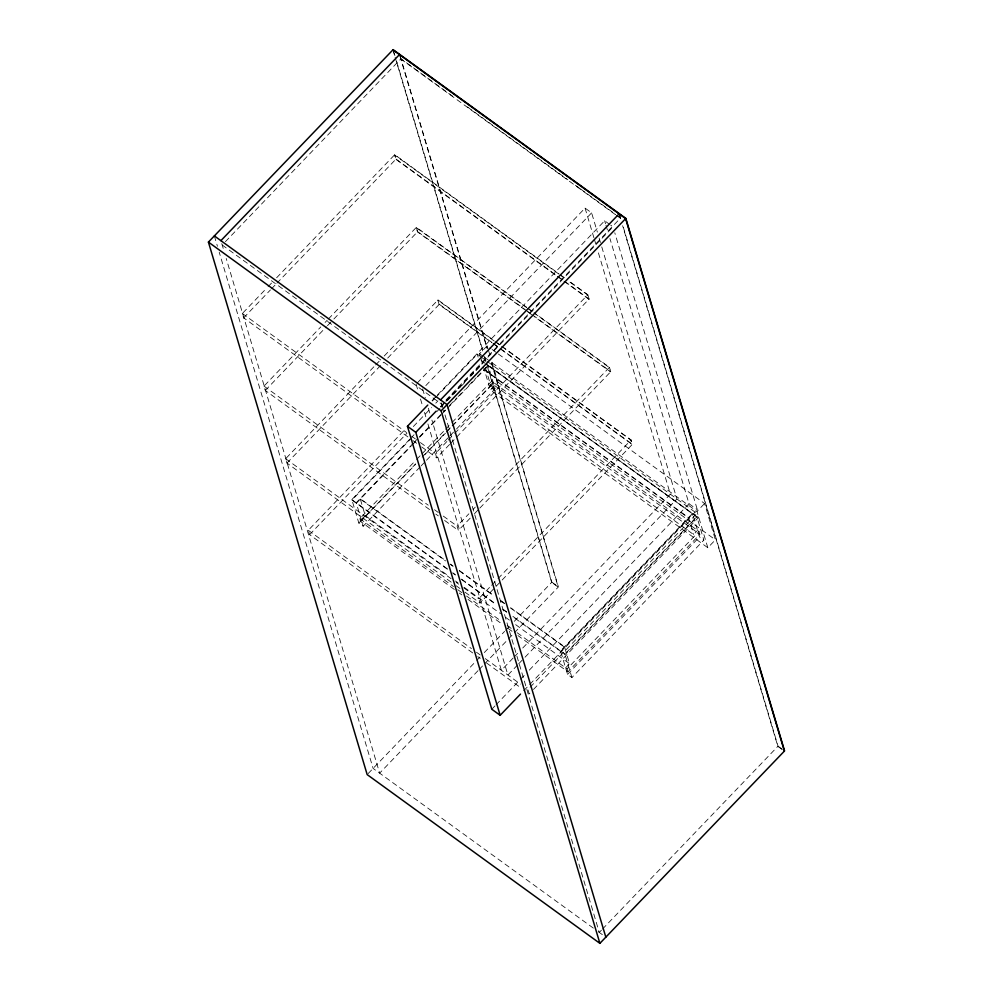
<?xml version="1.0" encoding="UTF-8"?>
<svg xmlns="http://www.w3.org/2000/svg" width="993" height="993" viewBox="0 0 993 993"><rect width="100%" height="100%" fill="white"/><g stroke="black" fill="none" stroke-linecap="round" stroke-linejoin="round"><path stroke-width="0.74" stroke-dasharray="4.96 3.72" d="M225.411 241.671L400.961 58.748L454.918 97.885M407.9 436.92L243.645 317.834L242.354 313.478L267.005 287.796M268.073 286.679L272.355 282.211M276.65 277.742L394.717 154.709L558.972 273.807M243.645 317.834L270.444 289.919M271.511 288.802L275.806 284.333M276.873 283.216L396.021 159.066L394.717 154.709M429.547 509.546L265.292 390.448L264.001 386.091L320.801 326.908M325.083 322.44L327.231 320.205M328.298 319.088L416.377 227.323L526.7 307.321M265.292 390.448L326.387 326.796M327.454 325.679L332.816 320.106M333.884 318.989L417.668 231.679L416.377 227.323M451.194 582.159L286.952 463.061L285.649 458.704L374.597 366.032M375.664 364.915L379.947 360.447M384.241 355.978L438.025 299.936L494.44 340.847M286.952 463.061L383.397 362.569M387.68 358.101L439.316 304.292L438.025 299.936M417.147 383.075L585.063 208.108L591.617 212.85L597.364 232.126M425.823 385.594L591.617 212.85M432.079 400.589L436.374 396.12M437.441 395.003L604.65 220.781L609.429 224.244M472.73 652.947L309.58 534.644L308.289 530.287L405.616 428.877M432.352 401.011L434.5 398.789M435.567 397.672L477.273 354.203L479.793 356.028M480.426 356.661L479.557 353.756L487.141 345.849L490.89 348.568M309.58 534.644L406.919 433.233M413.336 426.543L431.521 407.602M435.79 403.146L437.938 400.911M446.105 399.807L620.588 218.001L616.814 215.27M440.445 406.658L444.727 402.19M445.807 401.073L613.016 226.838L610.633 225.113M420.039 466.995L363.202 526.216L358.833 523.063L351.832 499.578L414.044 434.76M440.855 406.82L445.149 402.351M446.217 401.234L483.765 362.122L471.03 376.012M412.045 437.479L351.981 500.062L447.868 569.585M436.709 411.772L439.924 408.421M441.004 407.304L443.151 405.07M447.433 400.601L460.305 387.183M461.385 386.066L466.747 380.48M413.038 443.511L356.202 502.743L363.202 526.216M414.118 442.394L418.401 437.925M419.48 436.808L445.224 409.985M449.506 405.516L457.016 397.696M458.096 396.579L464.525 389.864M468.82 385.396L476.33 377.576M477.397 376.459L488.122 365.287L696.838 516.621L703.838 540.105L571.918 677.561L567.549 674.396L560.548 650.924L692.481 513.455L699.482 536.94L703.838 540.105M356.338 503.228L411.04 446.229M412.12 445.112L415.335 441.761M419.629 437.292L441.078 414.937M442.146 413.82L446.44 409.352M447.508 408.235L488.271 365.772L696.987 517.105L565.067 654.573L513.058 616.864M454.31 589.432L360.658 521.536L359.801 518.631L415.57 460.516M416.638 459.399L420.933 454.931M422 453.813L444.529 430.341M445.596 429.224L450.959 423.639M452.038 422.521L491.721 381.175L698.985 531.454L699.854 534.358L567.922 671.827L517.986 635.607M361.253 519.687L365.213 515.566L360.161 498.623L445.41 560.437M493.173 382.231L489.214 386.351L693.573 534.532L697.533 530.399M358.833 523.063L415.682 463.83M422.112 457.128L445.708 432.538M446.788 431.421L451.07 426.953M452.15 425.836L490.753 385.594L485.192 366.913M360.658 521.536L415.359 464.538M425.016 454.484L445.398 433.246M446.465 432.129L492.59 384.08L699.854 534.358M498.387 354.017L704.583 503.525L715.407 539.832L707.823 547.739L490.381 390.063L497.965 382.168L491.907 361.837M421.119 465.878L425.401 461.397M426.481 460.28L448.997 436.821M450.077 435.704L455.439 430.106M456.507 428.988L495.122 388.76L488.122 365.287M449.593 444.442L436.734 457.835L435.43 453.478L447.222 441.19M448.29 440.085L453.652 434.5M454.72 433.382L587.806 294.71L570.255 281.987M450.661 443.325L589.11 299.067L587.806 294.71M470.173 518.172L458.381 530.448L457.078 526.091L468.87 513.815M473.152 509.347L475.299 507.113M479.582 502.644L609.454 367.323L534.222 312.783M474.455 513.704L478.738 509.235M479.818 508.118L610.757 371.68L609.454 367.323M501.961 346.309L631.101 439.949L632.404 444.305L480.029 603.061L478.725 598.705L490.517 586.429M491.585 585.311L496.947 579.726M498.014 578.609L631.101 439.949M368.155 773.572L475.746 661.475M476.826 660.357L480.029 657.018M484.299 652.562L504.618 631.387M505.685 630.282L509.968 625.826M514.237 621.357L551.86 582.159L486.421 362.631M478.018 670.672L379.649 773.162L226.205 258.453M479.085 669.555L483.368 665.099M484.435 663.994L513.307 633.906M514.374 632.789L558.414 586.913L491.634 362.929M513.133 658.036L501.366 670.3L427.561 422.733M514.2 656.919L518.483 652.463M522.752 648.007L670.362 494.204L597.885 251.092M517.539 665.012L507.907 675.041L431.905 420.064M518.607 663.895L523.956 658.322M525.024 657.205L676.903 498.958L600.889 243.98M491.783 709.238L494.998 705.886M496.066 704.769L519.649 680.193M520.717 679.075L525.012 674.619M529.294 670.151L689.005 503.736L609.95 238.556M560.697 651.408L692.617 513.94M523.721 690.731L697.371 509.794L614.779 232.772M707.823 547.739L696.999 511.432L704.583 503.525M487.315 361.489L696.9 513.455L527.916 689.539L529.207 693.896L532.422 690.557M571.918 677.561L564.918 654.089L696.838 516.621M533.489 689.44L698.203 517.812L696.9 513.455M565.6 667.867L569.56 663.734L564.508 646.791L510.601 607.704M567.922 671.827L567.053 668.922L698.985 531.454M567.549 674.396L699.482 536.94M601.41 930.193L599.275 932.415L443.623 410.283M602.49 929.076L778.04 746.165L622.822 225.51M467.467 106.983L567.872 179.783M575.406 185.244L579.167 187.975M580.421 188.881L615.561 214.364M400.762 58.959L615.362 214.575M616.616 215.481L620.389 218.212M560.226 274.713L565.24 278.35M558.774 274.006L394.531 154.92L395.822 159.277L556.303 275.644M560.027 274.924L565.042 278.561M570.056 282.186L587.608 294.921L588.911 299.278L563.825 281.093M396.021 159.066L556.502 275.433M557.756 276.339L589.11 299.067M557.557 276.55L562.572 280.187M527.953 308.24L532.968 311.876M526.501 307.532L416.179 227.534L417.47 231.89L526.551 310.983M527.755 308.438L532.769 312.075M534.023 312.994L609.255 367.534L610.558 371.891L534.073 316.432M417.668 231.679L524.242 308.96M525.496 309.866L610.757 371.68M527.804 311.889L532.819 315.526M495.693 341.766L500.708 345.403M494.241 341.058L437.826 300.147L439.117 304.503L491.783 342.684M495.495 341.964L500.509 345.601M501.763 346.507L630.903 440.147L632.206 444.504L499.305 348.146M439.316 304.292L491.982 342.486M493.236 343.392L632.404 444.305M493.037 343.59L498.052 347.227M492.143 349.474L497.145 353.111M689.005 503.736L697.371 509.794M479.557 353.756L483.306 356.475M484.559 357.381L490.803 361.911M492.056 362.817L696.999 511.432M481.046 356.934L486.061 360.571M481.084 360.385L486.111 364.021M487.364 364.928L698.203 517.812M484.162 369.408L688.521 517.589L693.573 534.532M484.311 369.892L688.658 518.073M497.965 382.168L715.407 539.832M490.753 385.594L495.122 388.76M222.196 245.01L441.823 404.263M242.354 313.478L406.596 432.563M411.611 436.2L415.372 438.931M420.387 442.568L435.43 453.478M412.914 440.557L416.675 443.288M421.69 446.924L436.734 457.835M551.86 582.159L558.414 586.913M778.04 746.165L782.397 749.33M782.199 749.529L777.842 746.364L622.623 225.721M264.001 386.091L428.244 505.189M434.512 509.732L438.273 512.462M443.288 516.099L457.078 526.091M435.815 514.089L438.323 515.901M444.591 520.456L458.381 530.448M450.425 564.074L452.932 565.886M459.2 570.429L494.303 595.887M500.571 600.43L504.332 603.161M360.298 499.107L445.547 560.921M450.574 564.558L453.081 566.37M459.349 570.913L494.452 596.371M500.72 600.914L504.481 603.645M510.75 608.188L564.657 647.275M351.832 499.578L447.719 569.101M452.734 572.738L455.241 574.562M461.509 579.105L496.612 604.551M502.88 609.106L506.641 611.825M512.909 616.38L564.918 654.089M452.882 573.222L455.39 575.046M461.658 579.589L496.761 605.035M503.029 609.59L506.79 612.309M365.213 515.566L449.208 576.474M455.477 581.017L457.984 582.829M464.252 587.372L500.609 613.736M505.623 617.373L509.384 620.104M515.652 624.647L569.56 663.734M285.649 458.704L451.145 578.708M456.159 582.345L458.667 584.169M463.681 587.806L478.725 598.705M456.209 585.796L459.97 588.526M464.985 592.163L480.029 603.061M359.801 518.631L453.441 586.528M457.785 589.681L462.179 592.871M466.561 596.048L501.664 621.506M507.125 625.466L511.693 628.768M517.117 632.702L567.053 668.922M459.3 593.057L461.795 594.869M468.038 599.4L503.004 624.746M507.994 628.37L512.984 631.982M308.289 530.287L471.439 648.59M476.454 652.227L480.215 654.958M485.242 658.607L520.382 684.078M477.757 656.584L480.264 658.409M486.545 662.964L521.685 688.434M593.317 928.095L373.107 768.421L219.217 252.222M598.32 931.719L605.829 937.169M619.284 213.644L621.059 219.577M619.086 213.855L620.861 219.788M604.65 220.781L605.531 223.735M605.978 225.225L608.188 232.623M599.127 238.047L600.455 242.503M585.063 208.108L593.913 237.749M594.348 239.239L596.123 245.159M487.141 345.849L488.01 348.754M488.444 350.206L490.17 356.028M400.105 55.881L487.215 348.096M399.906 56.08L487.017 348.295M491.436 363.14L558.215 587.111L551.661 582.37L486.222 362.842M393.551 51.14L394.879 55.583M396.654 61.516L482.883 350.765M484.646 356.698L485.974 361.154M392.918 49.861L394.68 55.794M395.127 57.271L482.685 350.976M484.447 356.909L485.776 361.353M480.86 358.113L490.381 390.063M477.273 354.203L478.142 357.108M441.413 402.873L443.176 408.806M422.621 388.933L425.277 397.833M428.368 408.21L430.13 414.131M416.079 384.192L418.289 391.602M420.498 399.012L422.708 406.422M424.47 412.356L425.798 416.799M221.787 243.62L223.996 251.03M214.351 235.912L217.455 246.289"/><path stroke-width="1.49" d="M208.418 242.093L393.116 49.65L625.826 218.398L784.582 750.907L599.884 943.35L367.174 774.602L208.418 242.093L441.14 410.841L599.884 943.35M220.905 240.654L399.658 54.392M520.506 694.082L500.149 715.295L491.783 709.238L407.428 426.282L427.797 405.057M440.532 399.906L619.284 213.644M500.149 715.295L415.794 432.34L436.163 411.127M441.14 410.841L625.826 218.398M392.918 49.861L625.627 218.597L784.383 751.118M214.351 235.912L447.073 404.647L605.829 937.169M407.428 426.282L415.794 432.34"/></g></svg>
